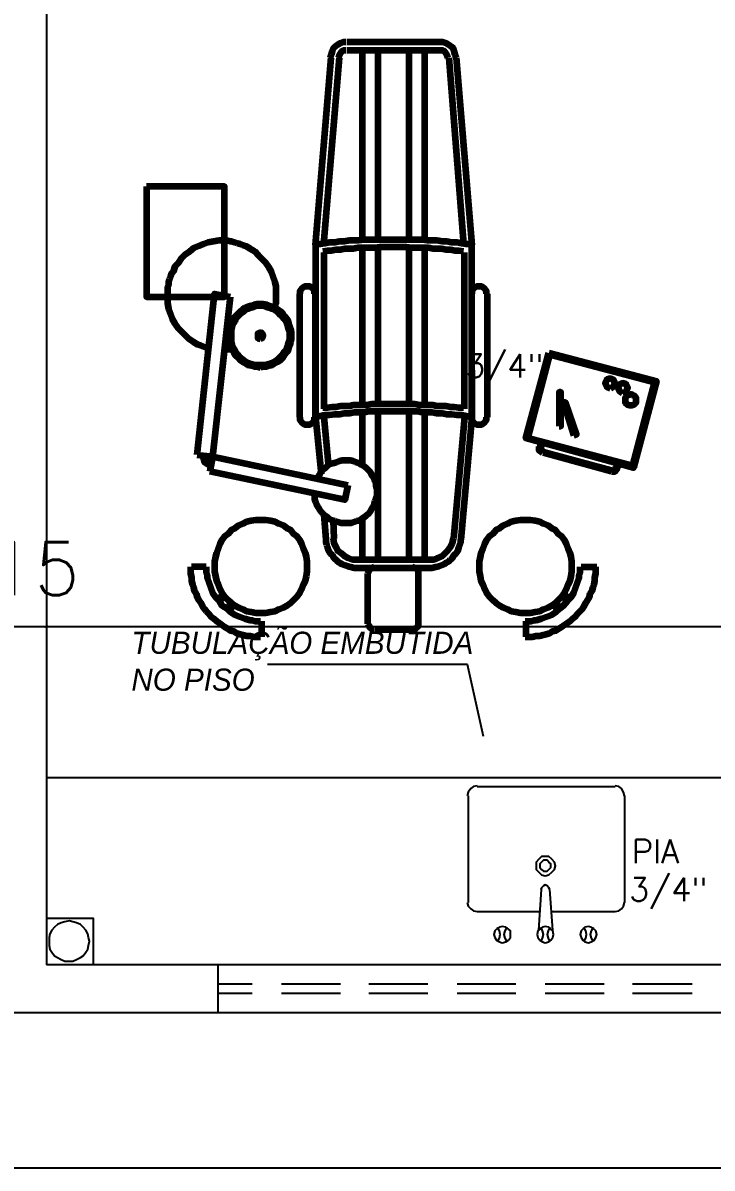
# Model space of a CAD drawing. Header units: millimetres. Extents: x 2273 to 2522, y 1034 to 1187.
# Drawn here: x 2475.343 to 2477.549, y 1104.479 to 1108.143 of the extents above; entities that cross this region are included whole.
import ezdxf

# ---------------------------------------------------------------- set-up
doc = ezdxf.new("R2010")
doc.units = ezdxf.units.MM
doc.layers.add('COTA', color=8, linetype='Continuous')
doc.layers.add('LAYER8', color=8, linetype='Continuous')
doc.layers.add('PAREDES', color=4, linetype='Continuous', lineweight=100)
doc.styles.add('Romans', font='romans.shx')
doc.styles.get("Standard").update_dxf_attribs({"font": 'arial.ttf'})
doc.dimstyles.new('COTA50', dxfattribs={"dimtxt": 0.17, "dimasz": 0.01, "dimexe": 0.05, "dimexo": 0.95, "dimgap": 0.1, "dimtad": 1, "dimzin": 4, "dimdsep": 46, "dimtxsty": 'Romans', "dimblk": 'ARCHTICK', "dimcen": -0.3, "dimdle": 0.05, "dimse1": 1, "dimse2": 1, "dimclrd": 2, "dimclre": 3, "dimclrt": 3, "dimadec": 0, "dimazin": 0, "dimtfac": 1, "dimtix": 1, "dimtmove": 2, "dimatfit": 1, "dimldrblk": 'USERTICK', "dimfxl": 0.05, "dimtolj": 1, "dimtzin": 4, "dimlwd": -1, "dimarcsym": 0})

# ---------------------------------------------------------------- blocks, each defined once
blk = doc.blocks.new('POV')
at = {"layer": 'PAREDES', "color": 0, "linetype": 'Continuous'}
for points in [[(64.0064, 152.5863), (63.9975, 152.5863), (63.9887, 152.5833), (63.9799, 152.5775), (63.9711, 152.5716), (63.9652, 152.5657), (63.9623, 152.5569), (63.9593, 152.5451), (63.9564, 152.5363)], [(64.3093, 152.5863), (64.0093, 152.5863)], [(64.3593, 152.5363), (64.3564, 152.5451), (64.3534, 152.5569), (64.3505, 152.5657), (64.3446, 152.5716), (64.3358, 152.5775), (64.327, 152.5833), (64.3181, 152.5863), (64.3093, 152.5863)], [(64.0064, 152.5598), (63.9975, 152.5598), (63.9917, 152.5539), (63.9858, 152.5451), (63.9828, 152.5363)], [(64.3093, 152.5598), (64.0093, 152.5598)], [(64.0593, 151.948), (64.0593, 152.5598)], [(64.1093, 151.951), (64.1093, 152.5598)], [(64.2093, 151.951), (64.2093, 152.5598)], [(64.2593, 151.948), (64.2593, 152.5598)], [(64.3328, 152.5363), (64.3299, 152.5451), (64.324, 152.5539), (64.3181, 152.5598), (64.3093, 152.5598)], [(63.9093, 151.9363), (63.9593, 152.5363)], [(63.9358, 151.9392), (63.9858, 152.5363)], [(64.3358, 152.5363), (64.3828, 151.9392)], [(64.3593, 152.5363), (64.4093, 151.9363)], [(63.3681, 152.1245), (63.3681, 151.7716), (63.6181, 151.7716), (63.6181, 152.1245), (63.3681, 152.1245)], [(63.7799, 151.7333), (63.7799, 151.7422), (63.7828, 151.751), (63.7828, 151.7598), (63.7828, 151.7686), (63.7828, 151.7863), (63.7828, 151.8039), (63.7799, 151.8186), (63.774, 151.8363), (63.7681, 151.851), (63.7593, 151.8657), (63.7505, 151.8804), (63.7387, 151.8922), (63.727, 151.9039), (63.7152, 151.9157), (63.7005, 151.9245), (63.6858, 151.9333), (63.677, 151.9363), (63.6681, 151.9392), (63.6593, 151.9422), (63.6505, 151.9451), (63.6417, 151.948), (63.6358, 151.948), (63.627, 151.951), (63.6181, 151.951), (63.6005, 151.951), (63.5828, 151.948), (63.5652, 151.9451), (63.5505, 151.9392), (63.5358, 151.9333), (63.5211, 151.9275), (63.5064, 151.9157), (63.4917, 151.9069), (63.4799, 151.8951), (63.4711, 151.8804), (63.4593, 151.8686), (63.4534, 151.851), (63.4475, 151.8451), (63.4446, 151.8363), (63.4417, 151.8275), (63.4387, 151.8186), (63.4387, 151.8098), (63.4358, 151.801), (63.4358, 151.7922), (63.4358, 151.7833), (63.4358, 151.7657), (63.4358, 151.751), (63.4387, 151.7333), (63.4446, 151.7157), (63.4505, 151.701), (63.4593, 151.6863), (63.4681, 151.6716), (63.4799, 151.6598), (63.4917, 151.648), (63.5034, 151.6363), (63.5181, 151.6275), (63.5328, 151.6186), (63.5417, 151.6157), (63.5505, 151.6127), (63.5564, 151.6098), (63.5652, 151.6069)], [(64.4093, 151.9392), (64.3917, 151.9392), (64.377, 151.9422), (64.3623, 151.9451), (64.3446, 151.9451), (64.3299, 151.948), (64.3152, 151.948), (64.2975, 151.951), (64.2828, 151.951), (64.2681, 151.951), (64.2505, 151.9539), (64.2358, 151.9539), (64.2211, 151.9539), (64.2034, 151.9539), (64.1887, 151.9539), (64.174, 151.9539), (64.1564, 151.9539), (64.1417, 151.9539), (64.127, 151.9539), (64.1093, 151.9539), (64.0946, 151.9539), (64.0799, 151.9539), (64.0652, 151.9539), (64.0475, 151.951), (64.0328, 151.951), (64.0181, 151.951), (64.0005, 151.948), (63.9858, 151.948), (63.9711, 151.9451), (63.9534, 151.9451), (63.9387, 151.9422), (63.924, 151.9392), (63.9064, 151.9392)], [(64.4093, 151.9392), (64.3917, 151.9392), (64.377, 151.9422), (64.3623, 151.9451), (64.3446, 151.9451), (64.3299, 151.948), (64.3152, 151.948), (64.2975, 151.951), (64.2828, 151.951), (64.2681, 151.951), (64.2505, 151.9539), (64.2358, 151.9539), (64.2211, 151.9539), (64.2034, 151.9539), (64.1887, 151.9539), (64.174, 151.9539), (64.1564, 151.9539), (64.1417, 151.9539), (64.127, 151.9539), (64.1093, 151.9539), (64.0946, 151.9539), (64.0799, 151.9539), (64.0652, 151.9539), (64.0475, 151.951), (64.0328, 151.951), (64.0181, 151.951), (64.0005, 151.948), (63.9858, 151.948), (63.9711, 151.9451), (63.9534, 151.9451), (63.9387, 151.9422), (63.924, 151.9392), (63.9064, 151.9392)], [(63.9093, 151.9363), (63.9093, 151.7039), (63.9093, 151.3863)], [(63.9093, 151.9363), (63.9093, 151.7039)], [(64.3828, 151.9157), (64.3681, 151.9186), (64.3564, 151.9186), (64.3417, 151.9216), (64.327, 151.9216), (64.3123, 151.9245), (64.2975, 151.9245), (64.2858, 151.9245), (64.2711, 151.9275), (64.2564, 151.9275), (64.2417, 151.9275), (64.227, 151.9275), (64.2152, 151.9275), (64.2005, 151.9304), (64.1858, 151.9304), (64.1711, 151.9304), (64.1564, 151.9304), (64.1446, 151.9304), (64.1299, 151.9304), (64.1152, 151.9304), (64.1005, 151.9275), (64.0887, 151.9275), (64.074, 151.9275), (64.0593, 151.9275), (64.0446, 151.9275), (64.0299, 151.9245), (64.0181, 151.9245), (64.0034, 151.9245), (63.9887, 151.9216), (63.974, 151.9216), (63.9593, 151.9186), (63.9475, 151.9186), (63.9328, 151.9157)], [(64.4093, 151.3863), (64.4093, 151.5363), (64.4093, 151.9363)], [(64.4093, 151.4598), (64.4093, 151.9363)], [(63.9358, 151.9127), (63.9358, 151.4127)], [(64.0593, 151.4245), (64.0593, 151.9245)], [(64.1093, 151.4245), (64.1093, 151.9245)], [(64.2093, 151.4245), (64.2093, 151.9245)], [(64.2593, 151.4245), (64.2593, 151.9245)], [(64.3858, 151.4127), (64.3858, 151.5363), (64.3858, 151.9127)], [(63.5299, 151.2657), (63.5858, 151.7804), (63.6358, 151.7716)], [(63.9064, 151.7804), (63.9064, 151.7892), (63.9005, 151.798), (63.8917, 151.8039), (63.8828, 151.8039), (63.874, 151.8039), (63.8652, 151.798), (63.8593, 151.7892), (63.8593, 151.7804)], [(63.8593, 151.3863), (63.8593, 151.7804)], [(63.9093, 151.3863), (63.9093, 151.7804)], [(64.4564, 151.7804), (64.4564, 151.7892), (64.4505, 151.798), (64.4417, 151.8039), (64.4328, 151.8039), (64.424, 151.8039), (64.4152, 151.798), (64.4093, 151.7892), (64.4093, 151.7804)], [(64.4593, 151.3863), (64.4593, 151.7804)], [(63.6358, 151.7716), (63.5799, 151.2598)], [(63.7328, 151.5451), (63.7417, 151.548), (63.7534, 151.548), (63.7623, 151.551), (63.7711, 151.5539), (63.7799, 151.5598), (63.7887, 151.5627), (63.7975, 151.5686), (63.8034, 151.5745), (63.8093, 151.5833), (63.8152, 151.5922), (63.8211, 151.598), (63.824, 151.6069), (63.827, 151.6157), (63.8299, 151.6275), (63.8328, 151.6363), (63.8328, 151.648), (63.8328, 151.6569), (63.8299, 151.6686), (63.827, 151.6775), (63.824, 151.6863), (63.8211, 151.6951), (63.8152, 151.7039), (63.8093, 151.7098), (63.8034, 151.7186), (63.7975, 151.7245), (63.7887, 151.7304), (63.7799, 151.7363), (63.7711, 151.7392), (63.7623, 151.7422), (63.7534, 151.7451), (63.7417, 151.748), (63.7328, 151.748), (63.7211, 151.748), (63.7123, 151.7451), (63.7034, 151.7422), (63.6917, 151.7392), (63.6828, 151.7363), (63.677, 151.7304), (63.6681, 151.7245), (63.6623, 151.7186), (63.6534, 151.7098), (63.6475, 151.7039), (63.6446, 151.6951), (63.6387, 151.6863), (63.6358, 151.6775), (63.6328, 151.6686), (63.6328, 151.6569), (63.6328, 151.648), (63.6328, 151.6363), (63.6328, 151.6275), (63.6358, 151.6157), (63.6387, 151.6069), (63.6446, 151.598), (63.6475, 151.5922), (63.6534, 151.5833), (63.6623, 151.5745), (63.6681, 151.5686), (63.677, 151.5627), (63.6828, 151.5598), (63.6917, 151.5539), (63.7034, 151.551), (63.7123, 151.548), (63.7211, 151.548), (63.7328, 151.5451)], [(63.7328, 151.5539), (63.7417, 151.5539), (63.7505, 151.5539), (63.7593, 151.5569), (63.7681, 151.5598), (63.777, 151.5627), (63.7858, 151.5686), (63.7917, 151.5745), (63.7975, 151.5804), (63.8034, 151.5863), (63.8093, 151.5951), (63.8152, 151.601), (63.8181, 151.6098), (63.8211, 151.6186), (63.824, 151.6275), (63.827, 151.6363), (63.827, 151.648), (63.827, 151.6569), (63.824, 151.6657), (63.8211, 151.6745), (63.8181, 151.6833), (63.8152, 151.6922), (63.8093, 151.701), (63.8034, 151.7069), (63.7975, 151.7127), (63.7917, 151.7186), (63.7858, 151.7245), (63.777, 151.7304), (63.7681, 151.7333), (63.7593, 151.7363), (63.7505, 151.7392), (63.7417, 151.7422), (63.7328, 151.7422), (63.7211, 151.7422), (63.7123, 151.7392), (63.7034, 151.7363), (63.6946, 151.7333), (63.6858, 151.7304), (63.6799, 151.7245), (63.6711, 151.7186), (63.6652, 151.7127), (63.6593, 151.7069), (63.6534, 151.701), (63.6505, 151.6922), (63.6446, 151.6833), (63.6417, 151.6745), (63.6387, 151.6657), (63.6387, 151.6569), (63.6387, 151.648), (63.6387, 151.6363), (63.6387, 151.6275), (63.6417, 151.6186), (63.6446, 151.6098), (63.6505, 151.601), (63.6534, 151.5951), (63.6593, 151.5863), (63.6652, 151.5804), (63.6711, 151.5745), (63.6799, 151.5686), (63.6858, 151.5627), (63.6946, 151.5598), (63.7034, 151.5569), (63.7123, 151.5539), (63.7211, 151.5539), (63.7328, 151.5539)], [(63.7328, 151.6363), (63.7387, 151.6392), (63.7417, 151.648), (63.7387, 151.6539), (63.7328, 151.6569), (63.724, 151.6539), (63.724, 151.648), (63.724, 151.6392), (63.7328, 151.6363)], [(63.6152, 151.601), (63.6299, 151.6039), (63.6417, 151.6039)], [(64.6564, 151.5922), (65.0005, 151.501), (64.927, 151.2245), (64.5828, 151.3186), (64.6564, 151.5922)], [(64.6593, 151.5863), (64.9946, 151.498), (64.924, 151.2304), (64.5887, 151.3186), (64.6593, 151.5863)], [(64.4093, 151.5363), (64.4093, 151.3863)], [(64.8534, 151.4775), (64.8623, 151.4833), (64.8681, 151.4951), (64.8623, 151.5069), (64.8534, 151.5098), (64.8417, 151.5069), (64.8358, 151.4951), (64.8417, 151.4833), (64.8534, 151.4775)], [(64.8917, 151.4627), (64.9034, 151.4686), (64.9093, 151.4804), (64.9034, 151.4922), (64.8917, 151.4951), (64.8828, 151.4922), (64.877, 151.4804), (64.8828, 151.4686), (64.8917, 151.4627)], [(64.6887, 151.3569), (64.6946, 151.3569), (64.6946, 151.4657), (64.6887, 151.4657), (64.6887, 151.3569)], [(64.9181, 151.4245), (64.924, 151.4245), (64.9299, 151.4275), (64.9358, 151.4333), (64.9358, 151.4422), (64.9358, 151.448), (64.9299, 151.4539), (64.924, 151.4569), (64.9181, 151.4598), (64.9123, 151.4569), (64.9064, 151.4539), (64.9005, 151.448), (64.9005, 151.4422), (64.9005, 151.4333), (64.9064, 151.4275), (64.9123, 151.4245), (64.9181, 151.4245)], [(64.3828, 151.4157), (64.3681, 151.4157), (64.3534, 151.4186), (64.3417, 151.4186), (64.327, 151.4216), (64.3123, 151.4216), (64.2975, 151.4216), (64.2858, 151.4245), (64.2711, 151.4245), (64.2564, 151.4245), (64.2417, 151.4245), (64.227, 151.4275), (64.2152, 151.4275), (64.2005, 151.4275), (64.1858, 151.4275), (64.1711, 151.4275), (64.1564, 151.4275), (64.1446, 151.4275), (64.1299, 151.4275), (64.1152, 151.4275), (64.1005, 151.4275), (64.0887, 151.4275), (64.074, 151.4245), (64.0593, 151.4245), (64.0446, 151.4245), (64.0299, 151.4245), (64.0181, 151.4216), (64.0034, 151.4216), (63.9887, 151.4216), (63.974, 151.4186), (63.9623, 151.4186), (63.9475, 151.4157), (63.9328, 151.4157)], [(64.7358, 151.3275), (64.7446, 151.3304), (64.7093, 151.4333), (64.7034, 151.4333), (64.7358, 151.3275)], [(63.8593, 151.3863), (63.8593, 151.3775), (63.8652, 151.3686), (63.874, 151.3627), (63.8828, 151.3627), (63.8917, 151.3627), (63.9005, 151.3686), (63.9064, 151.3775), (63.9064, 151.3863)], [(64.4093, 151.3863), (64.3917, 151.3892), (64.377, 151.3922), (64.3623, 151.3922), (64.3446, 151.3951), (64.3299, 151.3951), (64.3152, 151.398), (64.2975, 151.398), (64.2828, 151.401), (64.2681, 151.401), (64.2505, 151.401), (64.2358, 151.4039), (64.2211, 151.4039), (64.2034, 151.4039), (64.1887, 151.4039), (64.174, 151.4039), (64.1564, 151.4039), (64.1417, 151.4039), (64.127, 151.4039), (64.1093, 151.4039), (64.0946, 151.4039), (64.0799, 151.4039), (64.0652, 151.401), (64.0475, 151.401), (64.0328, 151.401), (64.0181, 151.398), (64.0005, 151.398), (63.9858, 151.3951), (63.9711, 151.3951), (63.9534, 151.3922), (63.9387, 151.3922), (63.924, 151.3892), (63.9064, 151.3863)], [(64.4093, 151.3863), (64.3917, 151.3892), (64.377, 151.3922), (64.3623, 151.3922), (64.3446, 151.3951), (64.3299, 151.3951), (64.3152, 151.398), (64.2975, 151.398), (64.2828, 151.401), (64.2681, 151.401), (64.2505, 151.401), (64.2358, 151.4039), (64.2211, 151.4039), (64.2034, 151.4039), (64.1887, 151.4039), (64.174, 151.4039), (64.1564, 151.4039), (64.1417, 151.4039), (64.127, 151.4039), (64.1093, 151.4039), (64.0946, 151.4039), (64.0799, 151.4039), (64.0652, 151.401), (64.0475, 151.401), (64.0328, 151.401), (64.0181, 151.398), (64.0005, 151.398), (63.9858, 151.3951), (63.9711, 151.3951), (63.9534, 151.3922), (63.9387, 151.3922), (63.924, 151.3892), (63.9064, 151.3863)], [(63.9093, 151.3863), (63.927, 151.2039)], [(63.9358, 151.3863), (63.9505, 151.2275)], [(64.0593, 151.2304), (64.0593, 151.398)], [(64.1093, 150.9304), (64.1093, 151.401)], [(64.2093, 150.9304), (64.2093, 151.401)], [(64.2593, 150.9304), (64.2593, 151.398)], [(64.3858, 151.3863), (64.3505, 150.998)], [(64.4093, 151.3863), (64.374, 150.9951)], [(64.4093, 151.3863), (64.4093, 151.3775), (64.4152, 151.3686), (64.424, 151.3627), (64.4328, 151.3627), (64.4417, 151.3627), (64.4505, 151.3686), (64.4564, 151.3775), (64.4564, 151.3863)], [(64.6299, 151.3039), (64.627, 151.2892)], [(64.6358, 151.3039), (64.6299, 151.2892)], [(64.624, 151.2922), (64.624, 151.2804), (64.6358, 151.2716)], [(64.6299, 151.2892), (64.6299, 151.2833), (64.6358, 151.2775)], [(64.8564, 151.2157), (64.6387, 151.2745)], [(64.8564, 151.2127), (64.6387, 151.2716)], [(63.5299, 151.2657), (63.5799, 151.2598), (63.5711, 151.2127)], [(63.5505, 151.2657), (63.5505, 151.2539), (63.5534, 151.2422), (63.5623, 151.2363), (63.574, 151.2304)], [(63.5564, 151.2627), (63.5564, 151.2539), (63.5593, 151.248), (63.5652, 151.2422), (63.574, 151.2392)], [(63.5799, 151.2598), (64.0123, 151.1686)], [(63.9034, 151.1422), (63.9064, 151.1333), (63.9064, 151.1245), (63.9093, 151.1157), (63.9123, 151.1069), (63.9181, 151.098), (63.9211, 151.0922), (63.927, 151.0833), (63.9328, 151.0775), (63.9387, 151.0716), (63.9475, 151.0657), (63.9534, 151.0598), (63.9623, 151.0569), (63.9711, 151.0539), (63.9799, 151.051), (63.9887, 151.048), (63.9975, 151.048), (64.0064, 151.048), (64.0152, 151.048), (64.024, 151.048), (64.0328, 151.051), (64.0417, 151.0539), (64.0505, 151.0569), (64.0593, 151.0627), (64.0652, 151.0657), (64.0711, 151.0716), (64.0799, 151.0775), (64.0858, 151.0863), (64.0887, 151.0922), (64.0946, 151.101), (64.0975, 151.1098), (64.1005, 151.1186), (64.1034, 151.1275), (64.1064, 151.1363), (64.1064, 151.1451), (64.1064, 151.1539), (64.1034, 151.1627), (64.1034, 151.1716), (64.1005, 151.1804), (64.0975, 151.1892), (64.0917, 151.198), (64.0887, 151.2039), (64.0828, 151.2127), (64.077, 151.2186), (64.0711, 151.2245), (64.0623, 151.2304), (64.0564, 151.2333), (64.0475, 151.2392), (64.0387, 151.2422), (64.0299, 151.2451), (64.0211, 151.248), (64.0123, 151.248), (64.0034, 151.248), (63.9946, 151.248), (63.9858, 151.2451), (63.977, 151.2422), (63.9681, 151.2392), (63.9593, 151.2363), (63.9505, 151.2333), (63.9446, 151.2275), (63.9387, 151.2216), (63.9299, 151.2157), (63.924, 151.2069), (63.9211, 151.201), (63.9152, 151.1922)], [(64.874, 151.2363), (64.8711, 151.2245)], [(64.8799, 151.2363), (64.874, 151.2216)], [(64.0123, 151.1686), (64.0034, 151.1216), (63.5711, 151.2127)], [(64.8564, 151.2127), (64.8681, 151.2127), (64.877, 151.2245)], [(64.8593, 151.2186), (64.8652, 151.2186), (64.8711, 151.2245)], [(63.7328, 151.0569), (63.7181, 151.0569), (63.7034, 151.0539), (63.6887, 151.051), (63.677, 151.0451), (63.6623, 151.0392), (63.6505, 151.0304), (63.6387, 151.0245), (63.6299, 151.0127), (63.6181, 151.0039), (63.6093, 150.9922), (63.6034, 150.9804), (63.5975, 150.9657), (63.5917, 150.951), (63.5887, 150.9392), (63.5858, 150.9245), (63.5858, 150.9069), (63.5858, 150.8922), (63.5887, 150.8775), (63.5917, 150.8627), (63.5975, 150.851), (63.6034, 150.8363), (63.6093, 150.8245), (63.6181, 150.8127), (63.6299, 150.801), (63.6387, 150.7922), (63.6505, 150.7833), (63.6623, 150.7775), (63.677, 150.7716), (63.6887, 150.7657), (63.7034, 150.7627), (63.7181, 150.7598), (63.7328, 150.7598), (63.7505, 150.7598), (63.7652, 150.7627), (63.7799, 150.7657), (63.7917, 150.7716), (63.8064, 150.7775), (63.8181, 150.7833), (63.8299, 150.7922), (63.8387, 150.801), (63.8505, 150.8127), (63.8593, 150.8245), (63.8652, 150.8363), (63.8711, 150.851), (63.877, 150.8627), (63.8799, 150.8775), (63.8828, 150.8922), (63.8828, 150.9069), (63.8828, 150.9245), (63.8799, 150.9392), (63.877, 150.951), (63.8711, 150.9657), (63.8652, 150.9804), (63.8593, 150.9922), (63.8505, 151.0039), (63.8387, 151.0127), (63.8299, 151.0245), (63.8181, 151.0304), (63.8064, 151.0392), (63.7917, 151.0451), (63.7799, 151.051), (63.7652, 151.0539), (63.7505, 151.0569), (63.7328, 151.0569)], [(63.9358, 151.0745), (63.9417, 150.9951)], [(63.9652, 151.0539), (63.9681, 150.998)], [(64.0593, 150.9304), (64.0593, 151.0627)], [(64.5799, 150.7598), (64.5975, 150.7598), (64.6123, 150.7627), (64.627, 150.7657), (64.6387, 150.7716), (64.6534, 150.7775), (64.6652, 150.7833), (64.677, 150.7922), (64.6858, 150.801), (64.6975, 150.8127), (64.7064, 150.8245), (64.7123, 150.8363), (64.7181, 150.851), (64.724, 150.8627), (64.727, 150.8775), (64.7299, 150.8922), (64.7299, 150.9069), (64.7299, 150.9245), (64.727, 150.9392), (64.724, 150.951), (64.7181, 150.9657), (64.7123, 150.9804), (64.7064, 150.9922), (64.6975, 151.0039), (64.6858, 151.0127), (64.677, 151.0245), (64.6652, 151.0304), (64.6534, 151.0392), (64.6387, 151.0451), (64.627, 151.051), (64.6123, 151.0539), (64.5975, 151.0569), (64.5799, 151.0569), (64.5652, 151.0569), (64.5505, 151.0539), (64.5358, 151.051), (64.524, 151.0451), (64.5093, 151.0392), (64.4975, 151.0304), (64.4858, 151.0245), (64.477, 151.0127), (64.4652, 151.0039), (64.4564, 150.9922), (64.4505, 150.9804), (64.4446, 150.9657), (64.4387, 150.951), (64.4358, 150.9392), (64.4328, 150.9245), (64.4328, 150.9069), (64.4328, 150.8922), (64.4358, 150.8775), (64.4387, 150.8627), (64.4446, 150.851), (64.4505, 150.8363), (64.4564, 150.8245), (64.4652, 150.8127), (64.477, 150.801), (64.4858, 150.7922), (64.4975, 150.7833), (64.5093, 150.7775), (64.524, 150.7716), (64.5358, 150.7657), (64.5505, 150.7627), (64.5652, 150.7598), (64.5799, 150.7598)], [(63.9417, 150.9951), (63.9417, 150.9863), (63.9446, 150.9775), (63.9475, 150.9686), (63.9505, 150.9598), (63.9564, 150.951), (63.9623, 150.9451), (63.9681, 150.9363), (63.974, 150.9304), (63.9799, 150.9245), (63.9887, 150.9186), (63.9946, 150.9157), (64.0034, 150.9127), (64.0123, 150.9098), (64.0211, 150.9069), (64.0328, 150.9039), (64.0417, 150.9039)], [(63.9652, 150.998), (63.9681, 150.9833), (63.974, 150.9716), (63.9799, 150.9598), (63.9917, 150.951), (64.0005, 150.9422), (64.0123, 150.9363), (64.027, 150.9304), (64.0417, 150.9304)], [(64.274, 150.9304), (64.2887, 150.9304), (64.3005, 150.9363), (64.3152, 150.9422), (64.324, 150.951), (64.3328, 150.9598), (64.3417, 150.9716), (64.3475, 150.9833), (64.3505, 150.998)], [(64.274, 150.9039), (64.2828, 150.9039), (64.2946, 150.9069), (64.3034, 150.9098), (64.3123, 150.9127), (64.3211, 150.9157), (64.327, 150.9216), (64.3358, 150.9245), (64.3417, 150.9304), (64.3475, 150.9363), (64.3534, 150.9451), (64.3593, 150.951), (64.3652, 150.9598), (64.3681, 150.9686), (64.3711, 150.9775), (64.374, 150.9863), (64.374, 150.9951)], [(63.5093, 150.9069), (63.5093, 150.8951), (63.5093, 150.8863), (63.5123, 150.8745), (63.5123, 150.8627), (63.5152, 150.851), (63.5181, 150.8422), (63.5211, 150.8304), (63.527, 150.8216), (63.5299, 150.8098), (63.5358, 150.801), (63.5417, 150.7922), (63.5475, 150.7804), (63.5534, 150.7716), (63.5593, 150.7657), (63.5681, 150.7569), (63.574, 150.748), (63.5828, 150.7422), (63.5917, 150.7333), (63.6005, 150.7275), (63.6093, 150.7216), (63.6181, 150.7157), (63.627, 150.7098), (63.6358, 150.7039), (63.6475, 150.701), (63.6564, 150.6951), (63.6681, 150.6922), (63.677, 150.6892), (63.6887, 150.6863), (63.7005, 150.6863), (63.7123, 150.6833), (63.724, 150.6833), (63.7328, 150.6833)], [(63.5593, 150.9069), (63.5123, 150.9069)], [(63.5593, 150.9069), (63.5593, 150.898), (63.5593, 150.8892), (63.5623, 150.8804), (63.5623, 150.8716), (63.5681, 150.8569), (63.574, 150.8392), (63.5799, 150.8245), (63.5887, 150.8098), (63.6005, 150.798), (63.6093, 150.7833), (63.624, 150.7745), (63.6358, 150.7627), (63.6505, 150.7539), (63.6652, 150.748), (63.6828, 150.7422), (63.7005, 150.7363), (63.7064, 150.7363), (63.7152, 150.7333), (63.724, 150.7333), (63.7328, 150.7333)], [(64.0417, 150.9304), (64.274, 150.9304)], [(64.0417, 150.9039), (64.274, 150.9039)], [(64.0975, 150.9069), (64.0917, 150.9039), (64.0828, 150.901), (64.0799, 150.8951), (64.077, 150.8863)], [(64.1005, 150.9039), (64.2211, 150.9039)], [(64.2387, 150.8863), (64.2387, 150.8951), (64.2328, 150.901), (64.227, 150.9039), (64.2181, 150.9069)], [(64.5799, 150.6833), (64.5917, 150.6833), (64.6034, 150.6833), (64.6152, 150.6863), (64.627, 150.6863), (64.6387, 150.6892), (64.6475, 150.6922), (64.6593, 150.6951), (64.6681, 150.701), (64.6799, 150.7039), (64.6887, 150.7098), (64.6975, 150.7157), (64.7064, 150.7216), (64.7152, 150.7275), (64.724, 150.7333), (64.7328, 150.7422), (64.7417, 150.748), (64.7475, 150.7569), (64.7564, 150.7657), (64.7623, 150.7716), (64.7681, 150.7804), (64.774, 150.7922), (64.7799, 150.801), (64.7858, 150.8098), (64.7887, 150.8216), (64.7946, 150.8304), (64.7975, 150.8422), (64.8005, 150.851), (64.8034, 150.8627), (64.8034, 150.8745), (64.8064, 150.8863), (64.8064, 150.8951), (64.8064, 150.9069)], [(64.5799, 150.7333), (64.5917, 150.7333), (64.6005, 150.7333), (64.6093, 150.7363), (64.6152, 150.7363), (64.6328, 150.7422), (64.6505, 150.748), (64.6652, 150.7539), (64.6799, 150.7627), (64.6917, 150.7745), (64.7034, 150.7833), (64.7152, 150.798), (64.727, 150.8098), (64.7358, 150.8245), (64.7417, 150.8392), (64.7475, 150.8569), (64.7534, 150.8716), (64.7534, 150.8804), (64.7564, 150.8892), (64.7564, 150.898), (64.7564, 150.9069)], [(64.7593, 150.9069), (64.8093, 150.9069)], [(64.077, 150.7245), (64.077, 150.8863)], [(64.2387, 150.7245), (64.2387, 150.8863)], [(63.6152, 150.8186), (63.5946, 150.8039)], [(63.6211, 150.8127), (63.6005, 150.798)], [(63.6387, 150.7922), (63.624, 150.7716)], [(64.6799, 150.7922), (64.6946, 150.7716)], [(64.6975, 150.8127), (64.7181, 150.798)], [(64.7064, 150.8186), (64.724, 150.8039)], [(63.6475, 150.7863), (63.6328, 150.7657)], [(64.6711, 150.7863), (64.6858, 150.7657)], [(63.7358, 150.7333), (63.7358, 150.6833)], [(64.077, 150.7245), (64.0799, 150.7186), (64.0828, 150.7127), (64.0917, 150.7069), (64.0975, 150.7069)], [(64.2181, 150.7069), (64.227, 150.7069), (64.2328, 150.7127), (64.2387, 150.7186), (64.2387, 150.7245)], [(64.5828, 150.7333), (64.5828, 150.6833)], [(64.1005, 150.7069), (64.2211, 150.7069)]]:
    blk.add_lwpolyline(points, dxfattribs=at)
blk = doc.blocks.new('_ArchTick')
at = {"color": 0, "linetype": 'ByBlock', "const_width": 0.15}
blk.add_lwpolyline([(-0.5, -0.5), (0.5, 0.5)], dxfattribs=at)
blk = doc.blocks.new('*D114')
at = {"color": 2, "transparency": 16777216}
for p, q in [((2475.2682, 1106.2121), (2475.2582, 1106.2121)), ((2475.2682, 1106.2121), (2475.4182, 1106.2121)), ((2475.4182, 1106.2121), (2475.4282, 1106.2121))]:
    blk.add_line(p, q, dxfattribs=at)
at = {"layer": 'Defpoints', "color": 0, "transparency": 16777216}
for p in [(2475.4182, 1106.2121), (2475.2682, 1106.1291), (2475.4182, 1106.1186)]:
    blk.add_point(p, dxfattribs=at)
at = {"color": 2, "transparency": 16777216, "xscale": 0.01, "yscale": 0.01, "zscale": 0.01}
blk.add_blockref('_ArchTick', (2475.2682, 1106.2121), dxfattribs=at)
at = {"color": 2, "transparency": 16777216, "xscale": 0.01, "yscale": 0.01, "zscale": 0.01, "rotation": 180}
blk.add_blockref('_ArchTick', (2475.4182, 1106.2121), dxfattribs=at)
at = {"color": 3, "transparency": 16777216, "insert": (2475.3432, 1106.3971), "char_height": 0.17, "attachment_point": 5, "style": 'Romans'}
blk.add_mtext('\\A1;.15', dxfattribs=at)
blk = doc.blocks.new('USERTICK')
at = {"layer": 'COTA', "color": 0}
for p, q in [((-1, 0), (1, 0)), ((0, 1), (0, -1))]:
    blk.add_line(p, q, dxfattribs=at)
blk.add_circle((0, 0), 0.25, dxfattribs=at)
blk = doc.blocks.new('*D115')
at = {"color": 2, "transparency": 16777216}
blk.add_line((2475.3682, 1106.2121), (2481.3211, 1106.2121), dxfattribs=at)
at = {"layer": 'Defpoints', "color": 0, "transparency": 16777216}
for p in [(2481.2711, 1106.2121), (2481.2711, 1106.1575), (2475.4182, 1106.1186)]:
    blk.add_point(p, dxfattribs=at)
at = {"color": 2, "transparency": 16777216, "xscale": 0.01, "yscale": 0.01, "zscale": 0.01, "rotation": 180}
blk.add_blockref('_ArchTick', (2475.4182, 1106.2121), dxfattribs=at)
at = {"color": 2, "transparency": 16777216, "xscale": 0.01, "yscale": 0.01, "zscale": 0.01}
blk.add_blockref('_ArchTick', (2481.2711, 1106.2121), dxfattribs=at)
at = {"color": 3, "transparency": 16777216, "insert": (2478.3446, 1106.3971), "char_height": 0.17, "attachment_point": 5, "style": 'Romans'}
blk.add_mtext('\\A1;5.85', dxfattribs=at)

msp = doc.modelspace()

# ---------------------------------------------------------------- linework, layer by layer
at = {"layer": 'LAYER8', "color": 0, "linetype": 'Continuous'}
for p, q in [((2476.7665, 1106.0901), (2476.1256, 1106.0901)), ((2476.8178, 1105.8603), (2476.7665, 1106.0901))]:
    msp.add_line(p, q, dxfattribs=at)
at = {"layer": 'LAYER8', "linetype": 'Continuous'}
msp.add_line((2475.9682, 1104.9762), (2475.9682, 1105.1291), dxfattribs=at)
for points in [[(2475.4182, 1108.6291), (2475.4182, 1105.1291)], [(2481.2711, 1105.1291), (2475.4182, 1105.1291)], [(2484.3711, 1104.9762), (2475.2682, 1104.9762)]]:
    msp.add_lwpolyline(points, dxfattribs=at)
at = {"layer": 'LAYER8', "color": 0, "linetype": 'Continuous'}
for points in [[(2475.4182, 1105.7291), (2478.1182, 1105.7291)], [(2476.7976, 1105.7026), (2476.7858, 1105.6997), (2476.777, 1105.6938), (2476.7682, 1105.682), (2476.7652, 1105.6703)], [(2476.7976, 1105.6997), (2477.2388, 1105.6997)], [(2477.2682, 1105.6703), (2477.2652, 1105.682), (2477.2593, 1105.6938), (2477.2505, 1105.6997), (2477.2388, 1105.7026)], [(2476.7682, 1105.6703), (2476.7682, 1105.3291)], [(2477.2682, 1105.6703), (2477.2682, 1105.3291)], [(2477.0152, 1105.4762), (2477.0035, 1105.4762), (2476.9946, 1105.4673), (2476.9858, 1105.4585), (2476.9858, 1105.4467), (2476.9858, 1105.435), (2476.9946, 1105.4262), (2477.0035, 1105.4173), (2477.0152, 1105.4144), (2477.027, 1105.4173), (2477.0358, 1105.4262), (2477.0446, 1105.435), (2477.0476, 1105.4467), (2477.0446, 1105.4585), (2477.0358, 1105.4673), (2477.027, 1105.4762), (2477.0152, 1105.4762)], [(2477.0152, 1105.4644), (2477.0093, 1105.4644), (2477.0035, 1105.4585), (2476.9976, 1105.4526), (2476.9976, 1105.4467), (2476.9976, 1105.4409), (2477.0035, 1105.435), (2477.0093, 1105.4291), (2477.0152, 1105.4291), (2477.0211, 1105.4291), (2477.027, 1105.435), (2477.0329, 1105.4409), (2477.0329, 1105.4467), (2477.0329, 1105.4526), (2477.027, 1105.4585), (2477.0211, 1105.4644), (2477.0152, 1105.4644)], [(2476.9946, 1105.2409), (2477.0035, 1105.3703)], [(2477.0299, 1105.3703), (2477.027, 1105.3762), (2477.0211, 1105.382), (2477.0152, 1105.385), (2477.0093, 1105.382), (2477.0035, 1105.3762), (2477.0005, 1105.3703)], [(2477.0388, 1105.2409), (2477.0299, 1105.3703)], [(2476.7652, 1105.3291), (2476.7682, 1105.3173), (2476.777, 1105.3085), (2476.7858, 1105.3026), (2476.7976, 1105.2997)], [(2477.2388, 1105.2997), (2477.2505, 1105.3026), (2477.2593, 1105.3085), (2477.2652, 1105.3173), (2477.2682, 1105.3291)], [(2476.7976, 1105.2997), (2476.9976, 1105.2997)], [(2477.0329, 1105.2997), (2477.2388, 1105.2997)], [(2475.4182, 1105.2791), (2475.5682, 1105.2791), (2475.5682, 1105.1291)], [(2475.4917, 1105.2703), (2475.477, 1105.2673), (2475.4652, 1105.2644), (2475.4535, 1105.2585), (2475.4446, 1105.2497), (2475.4358, 1105.2409), (2475.4299, 1105.2291), (2475.427, 1105.2173), (2475.427, 1105.2056), (2475.427, 1105.1909), (2475.4299, 1105.1791), (2475.4358, 1105.1703), (2475.4446, 1105.1585), (2475.4535, 1105.1526), (2475.4652, 1105.1467), (2475.477, 1105.1409), (2475.4917, 1105.1409), (2475.5035, 1105.1409), (2475.5152, 1105.1467), (2475.527, 1105.1526), (2475.5358, 1105.1585), (2475.5446, 1105.1703), (2475.5505, 1105.1791), (2475.5535, 1105.1909), (2475.5564, 1105.2056), (2475.5535, 1105.2173), (2475.5505, 1105.2291), (2475.5446, 1105.2409), (2475.5358, 1105.2497), (2475.527, 1105.2585), (2475.5152, 1105.2644), (2475.5035, 1105.2673), (2475.4917, 1105.2703)], [(2476.877, 1105.2526), (2476.8682, 1105.2497), (2476.8593, 1105.2438), (2476.8535, 1105.2379), (2476.8505, 1105.2262), (2476.8535, 1105.2173), (2476.8593, 1105.2085), (2476.8682, 1105.2026), (2476.877, 1105.1997), (2476.8888, 1105.2026), (2476.8976, 1105.2085), (2476.9035, 1105.2173), (2476.9035, 1105.2262), (2476.9035, 1105.2379), (2476.8976, 1105.2438), (2476.8888, 1105.2497), (2476.877, 1105.2526)], [(2476.8623, 1105.2026), (2476.8682, 1105.2144), (2476.8711, 1105.2262), (2476.8682, 1105.2379), (2476.8623, 1105.2497)], [(2476.8917, 1105.2497), (2476.8858, 1105.2379), (2476.8829, 1105.2262), (2476.8858, 1105.2144), (2476.8917, 1105.2026)], [(2477.0152, 1105.2526), (2477.0064, 1105.2497), (2476.9976, 1105.2438), (2476.9917, 1105.2379), (2476.9888, 1105.2262), (2476.9917, 1105.2173), (2476.9976, 1105.2085), (2477.0064, 1105.2026), (2477.0152, 1105.1997), (2477.027, 1105.2026), (2477.0329, 1105.2085), (2477.0388, 1105.2173), (2477.0417, 1105.2262), (2477.0388, 1105.2379), (2477.0329, 1105.2438), (2477.027, 1105.2497), (2477.0152, 1105.2526)], [(2477.0005, 1105.2026), (2477.0064, 1105.2144), (2477.0093, 1105.2262), (2477.0064, 1105.2379), (2477.0005, 1105.2497)], [(2477.0299, 1105.2497), (2477.024, 1105.2379), (2477.0211, 1105.2262), (2477.024, 1105.2144), (2477.0299, 1105.2026)], [(2477.0388, 1105.2379), (2477.0388, 1105.2379)], [(2477.1535, 1105.2526), (2477.1417, 1105.2497), (2477.1358, 1105.2438), (2477.1299, 1105.2379), (2477.127, 1105.2262), (2477.1299, 1105.2173), (2477.1358, 1105.2085), (2477.1417, 1105.2026), (2477.1535, 1105.1997), (2477.1623, 1105.2026), (2477.1711, 1105.2085), (2477.177, 1105.2173), (2477.1799, 1105.2262), (2477.177, 1105.2379), (2477.1711, 1105.2438), (2477.1623, 1105.2497), (2477.1535, 1105.2526)], [(2477.1388, 1105.2026), (2477.1446, 1105.2144), (2477.1476, 1105.2262), (2477.1446, 1105.2379), (2477.1388, 1105.2497)], [(2477.1682, 1105.2497), (2477.1623, 1105.2379), (2477.1593, 1105.2262), (2477.1623, 1105.2144), (2477.1682, 1105.2026)], [(2476.077, 1105.0673), (2475.9682, 1105.0673)], [(2476.077, 1105.0379), (2475.9682, 1105.0379)], [(2476.3593, 1105.0673), (2476.1711, 1105.0673)], [(2476.3593, 1105.0379), (2476.1711, 1105.0379)], [(2476.6388, 1105.0673), (2476.4505, 1105.0673)], [(2476.6388, 1105.0379), (2476.4505, 1105.0379)], [(2476.9211, 1105.0673), (2476.7329, 1105.0673)], [(2476.9211, 1105.0379), (2476.7329, 1105.0379)], [(2477.2035, 1105.0673), (2477.0152, 1105.0673)], [(2477.2035, 1105.0379), (2477.0152, 1105.0379)], [(2477.4858, 1105.0673), (2477.2946, 1105.0673)], [(2477.4858, 1105.0379), (2477.2946, 1105.0379)], [(2483.8711, 1104.4791), (2474.7682, 1104.4791)]]:
    msp.add_lwpolyline(points, dxfattribs=at)

# ---------------------------------------------------------------- block references
at = {"layer": 'LAYER8', "linetype": 'ByBlock'}
msp.add_blockref('POV', (2412.3706, 955.4958), dxfattribs=at)

# ---------------------------------------------------------------- texts
at = {"color": 3, "style": 'Romans'}
for s, p in [('3/4"', (2476.7584, 1107.0088)), ('PIA', (2477.2926, 1105.4553)), ('3/4"', (2477.2834, 1105.3334))]:
    msp.add_text(s, height=0.075, dxfattribs=at).set_placement(p)
at = {"layer": 'LAYER8', "color": 0, "linetype": 'Continuous', "insert": (2475.6905, 1106.1954), "char_height": 0.07081, "width": 1.12696, "attachment_point": 1}
msp.add_mtext('{\\fHarlow Solid Italic|b0|i0|c0|p82;TUBULAÇÃO EMBUTIDA NO PISO}', dxfattribs=at)

# ---------------------------------------------------------------- dimensions: what is measured, and where the dimension line sits
for base, p1, p2, picture, middle in [((2475.4182, 1106.2121), (2475.2682, 1106.1291), (2475.4182, 1106.1186), '*D114', (2475.3432, 1106.3971)), ((2481.2711, 1106.2121), (2475.4182, 1106.1186), (2481.2711, 1106.1575), '*D115', (2478.3446, 1106.3971))]:
    dim = msp.add_linear_dim(base=base, p1=p1, p2=p2, dimstyle='COTA50')
    dim.commit()
    dim.dimension.update_dxf_attribs({"geometry": picture, "text_midpoint": middle})

doc.saveas('drawing.dxf')
